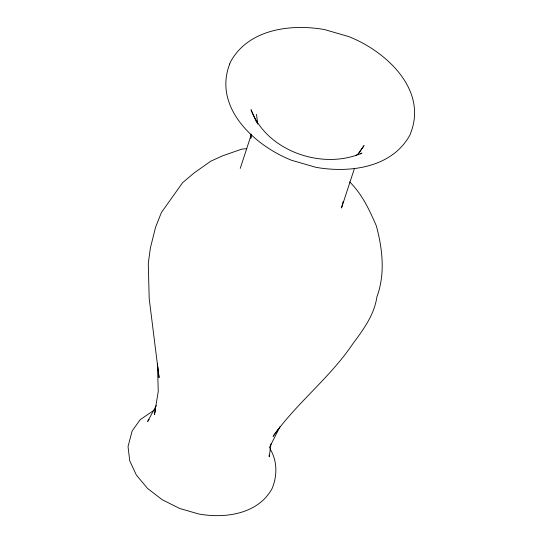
<?xml version="1.0" encoding="UTF-8"?>
<svg xmlns="http://www.w3.org/2000/svg" width="543" height="543" viewBox="0 0 543 543"><rect width="100%" height="100%" fill="white"/><g stroke="black" fill="none" stroke-linecap="round" stroke-linejoin="round"><path stroke-width="0.81" d="M251.002 134.019L250.839 138.227L251.233 136.639M271.011 443.828L269.247 456.731L269.056 455.129M155.624 409.775L154.402 414.655L158.257 391.455L157.422 363.851L159.079 377.663L149.189 298.582L148.28 263.409L150.411 247.832L155.536 227.361L161.373 212.557L182.543 182.747L194.027 173.027L210.806 161.169L222.766 155.76L241.71 149.155L246.726 148.639M343.108 201.629L341.52 207.989L354.498 168.276M240.244 168.405L251.144 135.044M269.247 447.948L279.964 426.73M156.269 405.533L147.635 421.477L149.108 419.42M358.909 153.201L364.068 145.538L358.007 154.036L356.032 155.427M278.002 429.479L273.109 436.348C296.749 402.791 330.212 377.677 353.059 343.454C363.586 329.397 374.324 314.648 376.923 296.817C385.381 273.896 382.543 248.965 376.333 225.874C369.498 210.032 362.12 194.197 349.672 181.898M360.484 153.907L361.95 153.078C322.399 170.393 266.64 151.212 251.009 109.706L256.785 122.698M154.755 409.775L140.216 419.651L132.098 431.04L128.033 446.57L129.743 460.81L136.354 475.05L147.424 488.327L162.201 499.723L179.672 508.472L198.65 513.97C224.985 518.782 258.292 514.187 272.186 488.354C277.392 475.573 277.419 460.783 270.014 448.837M256.534 114.363L257.701 124.171M229.723 63.959C212.775 107.514 254.742 145.768 291.639 160.287L315.958 167.332C349.74 173.271 392.399 167.855 410.196 134.508L410.712 132.933C427.66 89.385 385.686 51.123 348.796 36.605L324.476 29.56C290.695 23.627 248.036 29.044 230.239 62.384L229.723 63.959"/></g></svg>
